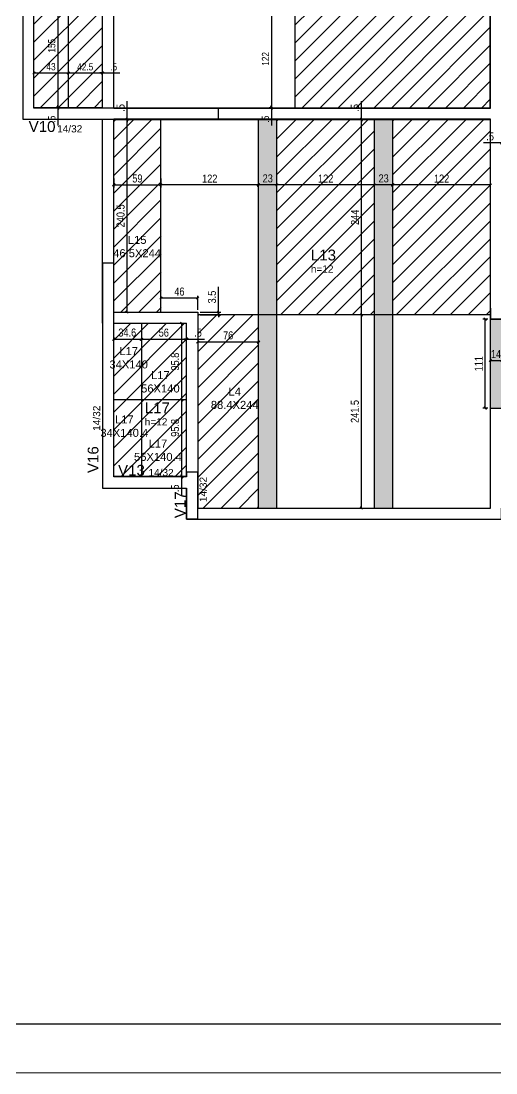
# Model space of a CAD drawing. Header units: millimetres. Extents: x 2431 to 6723, y 622 to 3369.
# Drawn here: x 3554 to 4148, y 622 to 1937 of the extents above; entities that cross this region are included whole.
import ezdxf

# ---------------------------------------------------------------- set-up
doc = ezdxf.new("R2010")
doc.units = ezdxf.units.MM
for name, color, linetype in [('9', 8, 'Continuous'), ('AUX00', 7, 'Continuous'), ('COTA', 241, 'Continuous'), ('ES-VIGA', 3, 'Continuous'), ('L-D', 2, 'Continuous'), ('L-N', 4, 'Continuous'), ('Painéis', 200, 'Continuous'), ('VIG-D', 2, 'Continuous'), ('VIG-N', 4, 'Continuous')]:
    doc.layers.add(name, color=color, linetype=linetype)
for name, color, linetype, lineweight in [('FOLHA', 255, 'Continuous', 5), ('Hachura', 251, 'Continuous', 9), ('REAPROVEITAMENTO', 251, 'Continuous', 9)]:
    doc.layers.add(name, color=color, linetype=linetype, lineweight=lineweight)
doc.styles.add('COTA TECNICA', font='techl___.ttf', dxfattribs={"height": 10})
doc.styles.add('COTA TECNICA-50', font='techl___.ttf', dxfattribs={"height": 9})
doc.styles.get("Standard").update_dxf_attribs({"font": 'arial.ttf'})
doc.styles.add('TQS_ARIAL', font='arial.ttf')
doc.dimstyles.new('COTA PAINEL-50', dxfattribs={"dimtxt": 9, "dimasz": 3, "dimexe": 3, "dimexo": 3, "dimgap": 3, "dimtad": 1, "dimdec": 1, "dimzin": 12, "dimdsep": 46, "dimtxsty": 'COTA TECNICA-50', "dimblk1": 'OBLIQUE', "dimblk2": 'OBLIQUE', "dimsah": 1, "dimcen": 0.9, "dimclrd": 4, "dimclre": 4, "dimclrt": 240, "dimadec": 1, "dimazin": 3, "dimtfac": 1, "dimtdec": 1, "dimtmove": 0, "dimatfit": 3, "dimfxl": 1, "dimtolj": 1, "dimtzin": 12, "dimarcsym": 0})
doc.dimstyles.new('PAINEL', dxfattribs={"dimtxt": 10, "dimasz": 3, "dimexe": 3, "dimexo": 3, "dimgap": 3, "dimtad": 1, "dimdec": 1, "dimzin": 12, "dimdsep": 46, "dimtxsty": 'COTA TECNICA', "dimblk1": 'OBLIQUE', "dimblk2": 'OBLIQUE', "dimsah": 1, "dimcen": 0.9, "dimclrd": 4, "dimclre": 4, "dimclrt": 240, "dimadec": 1, "dimazin": 3, "dimtfac": 1, "dimtdec": 1, "dimtmove": 0, "dimatfit": 3, "dimfxl": 1, "dimtolj": 1, "dimtzin": 12, "dimarcsym": 0})

# ---------------------------------------------------------------- blocks, each defined once
blk = doc.blocks.new('_Oblique')
at = {"color": 0, "linetype": 'ByBlock', "lineweight": -2}
blk.add_line((-0.5, -0.5), (0.5, 0.5), dxfattribs=at)
blk = doc.blocks.new('*D51')
at = {"layer": 'COTA', "color": 4, "lineweight": -2, "transparency": 16777216}
for p, q in [((3866.9, 1950.2), (3866.9, 1828.2)), ((3868, 1828.2), (3863.9, 1828.2))]:
    blk.add_line(p, q, dxfattribs=at)
at = {"layer": 'Defpoints', "color": 0, "transparency": 16777216}
for p in [(3866.9, 1950.2), (3866.9, 1828.2), (3871, 1828.2)]:
    blk.add_point(p, dxfattribs=at)
at = {"layer": 'COTA', "color": 4, "lineweight": -2, "transparency": 16777216, "xscale": 3, "yscale": 3, "zscale": 3}
for p, rotation in [((3866.9, 1950.2), 90), ((3866.9, 1828.2), 270)]:
    blk.add_blockref('_Oblique', p, dxfattribs=dict(at, rotation=rotation))
at = {"layer": 'COTA', "color": 240, "transparency": 16777216, "insert": (3859.4, 1889.2), "char_height": 9, "attachment_point": 5, "rotation": 90, "style": 'COTA TECNICA-50'}
blk.add_mtext('\\A1;122', dxfattribs=at)
blk = doc.blocks.new('*D53')
at = {"layer": 'COTA', "color": 4, "lineweight": -2, "transparency": 16777216}
for p, q in [((3866.9, 1828.2), (3866.9, 1831.2)), ((3866.9, 1828.2), (3866.9, 1827.7)), ((3866.9, 1827.7), (3866.9, 1806.1))]:
    blk.add_line(p, q, dxfattribs=at)
at = {"layer": 'Defpoints', "color": 0, "transparency": 16777216}
for p in [(3866.9, 1828.2), (3866.9, 1827.7), (3866.9, 1827.7)]:
    blk.add_point(p, dxfattribs=at)
at = {"layer": 'COTA', "color": 4, "lineweight": -2, "transparency": 16777216, "xscale": 3, "yscale": 3, "zscale": 3}
for p, rotation in [((3866.9, 1828.2), 270), ((3866.9, 1827.7), 90)]:
    blk.add_blockref('_Oblique', p, dxfattribs=dict(at, rotation=rotation))
at = {"layer": 'COTA', "color": 240, "transparency": 16777216, "insert": (3859.3, 1813.9), "char_height": 9, "attachment_point": 5, "rotation": 90, "style": 'COTA TECNICA-50'}
blk.add_mtext('\\A1;.5', dxfattribs=at)
blk = doc.blocks.new('*D66')
at = {"layer": 'COTA', "color": 4, "lineweight": -2, "transparency": 16777216}
for p, q in [((3609.7, 1983.2), (3596.7, 1983.2)), ((3599.7, 1983.2), (3599.7, 1828.2)), ((3609.7, 1828.2), (3596.7, 1828.2))]:
    blk.add_line(p, q, dxfattribs=at)
at = {"layer": 'Defpoints', "color": 0, "transparency": 16777216}
for p in [(3612.7, 1983.2), (3599.7, 1828.2), (3612.7, 1828.2)]:
    blk.add_point(p, dxfattribs=at)
at = {"layer": 'COTA', "color": 4, "lineweight": -2, "transparency": 16777216, "xscale": 3, "yscale": 3, "zscale": 3}
for p, rotation in [((3599.7, 1983.2), 90), ((3599.7, 1828.2), 270)]:
    blk.add_blockref('_Oblique', p, dxfattribs=dict(at, rotation=rotation))
at = {"layer": 'COTA', "color": 240, "transparency": 16777216, "insert": (3592.1, 1905.7), "char_height": 9, "attachment_point": 5, "rotation": 90, "style": 'COTA TECNICA-50'}
blk.add_mtext('\\A1;155', dxfattribs=at)
blk = doc.blocks.new('*D67')
at = {"layer": 'COTA', "color": 4, "lineweight": -2, "transparency": 16777216}
blk.add_line((3569.7, 1871.7), (3612.7, 1871.7), dxfattribs=at)
at = {"layer": 'Defpoints', "color": 0, "transparency": 16777216}
for p in [(3569.7, 1871.7), (3612.7, 1871.7), (3612.7, 1871.7)]:
    blk.add_point(p, dxfattribs=at)
at = {"layer": 'COTA', "color": 4, "lineweight": -2, "transparency": 16777216, "xscale": 3, "yscale": 3, "zscale": 3, "rotation": 180}
blk.add_blockref('_Oblique', (3569.7, 1871.7), dxfattribs=at)
at = {"layer": 'COTA', "color": 4, "lineweight": -2, "transparency": 16777216, "xscale": 3, "yscale": 3, "zscale": 3}
blk.add_blockref('_Oblique', (3612.7, 1871.7), dxfattribs=at)
at = {"layer": 'COTA', "color": 240, "transparency": 16777216, "insert": (3591.2, 1879.4), "char_height": 9, "attachment_point": 5, "style": 'COTA TECNICA-50'}
blk.add_mtext('\\A1;43', dxfattribs=at)
blk = doc.blocks.new('*D68')
at = {"layer": 'COTA', "color": 4, "lineweight": -2, "transparency": 16777216}
blk.add_line((3612.7, 1871.7), (3655.2, 1871.7), dxfattribs=at)
at = {"layer": 'Defpoints', "color": 0, "transparency": 16777216}
for p in [(3612.7, 1871.7), (3655.2, 1871.7), (3655.2, 1871.7)]:
    blk.add_point(p, dxfattribs=at)
at = {"layer": 'COTA', "color": 4, "lineweight": -2, "transparency": 16777216, "xscale": 3, "yscale": 3, "zscale": 3, "rotation": 180}
blk.add_blockref('_Oblique', (3612.7, 1871.7), dxfattribs=at)
at = {"layer": 'COTA', "color": 4, "lineweight": -2, "transparency": 16777216, "xscale": 3, "yscale": 3, "zscale": 3}
blk.add_blockref('_Oblique', (3655.2, 1871.7), dxfattribs=at)
at = {"layer": 'COTA', "color": 240, "transparency": 16777216, "insert": (3633.9, 1879.3), "char_height": 9, "attachment_point": 5, "style": 'COTA TECNICA-50'}
blk.add_mtext('\\A1;42.5', dxfattribs=at)
blk = doc.blocks.new('*D136')
at = {"layer": 'COTA', "color": 4, "lineweight": -2, "transparency": 16777216}
for p, q in [((3609.7, 1828.2), (3596.7, 1828.2)), ((3609.7, 1827.7), (3596.7, 1827.7)), ((3599.7, 1828.2), (3599.7, 1831.2)), ((3599.7, 1828.2), (3599.7, 1827.7)), ((3599.7, 1827.7), (3599.7, 1806.1))]:
    blk.add_line(p, q, dxfattribs=at)
at = {"layer": 'Defpoints', "color": 0, "transparency": 16777216}
for p in [(3599.7, 1827.7), (3612.7, 1828.2), (3612.7, 1827.7)]:
    blk.add_point(p, dxfattribs=at)
at = {"layer": 'COTA', "color": 4, "lineweight": -2, "transparency": 16777216, "xscale": 3, "yscale": 3, "zscale": 3}
for p, rotation in [((3599.7, 1828.2), 270), ((3599.7, 1827.7), 90)]:
    blk.add_blockref('_Oblique', p, dxfattribs=dict(at, rotation=rotation))
at = {"layer": 'COTA', "color": 240, "transparency": 16777216, "insert": (3592.1, 1813.9), "char_height": 9, "attachment_point": 5, "rotation": 90, "style": 'COTA TECNICA-50'}
blk.add_mtext('\\A1;.5', dxfattribs=at)
blk = doc.blocks.new('*D69')
at = {"layer": 'COTA', "color": 4, "lineweight": -2, "transparency": 16777216}
for p, q in [((3655.2, 1871.7), (3652.2, 1871.7)), ((3655.2, 1871.7), (3655.7, 1871.7)), ((3655.7, 1871.7), (3677.3, 1871.7))]:
    blk.add_line(p, q, dxfattribs=at)
at = {"layer": 'Defpoints', "color": 0, "transparency": 16777216}
for p in [(3655.2, 1871.7), (3655.7, 1871.7), (3655.7, 1871.7)]:
    blk.add_point(p, dxfattribs=at)
at = {"layer": 'COTA', "color": 4, "lineweight": -2, "transparency": 16777216, "xscale": 3, "yscale": 3, "zscale": 3}
blk.add_blockref('_Oblique', (3655.2, 1871.7), dxfattribs=at)
at = {"layer": 'COTA', "color": 4, "lineweight": -2, "transparency": 16777216, "xscale": 3, "yscale": 3, "zscale": 3, "rotation": 180}
blk.add_blockref('_Oblique', (3655.7, 1871.7), dxfattribs=at)
at = {"layer": 'COTA', "color": 240, "transparency": 16777216, "insert": (3669.5, 1879.3), "char_height": 9, "attachment_point": 5, "style": 'COTA TECNICA-50'}
blk.add_mtext('\\A1;.5', dxfattribs=at)
blk = doc.blocks.new('*D70')
at = {"layer": 'COTA', "color": 4, "lineweight": -2, "transparency": 16777216}
for p, q in [((3669.7, 1739.7), (3669.7, 1728.6)), ((3728.7, 1739.7), (3728.7, 1728.6)), ((3669.7, 1731.6), (3728.7, 1731.6))]:
    blk.add_line(p, q, dxfattribs=at)
at = {"layer": 'Defpoints', "color": 0, "transparency": 16777216}
for p in [(3669.7, 1742.7), (3728.7, 1742.7), (3728.7, 1731.6)]:
    blk.add_point(p, dxfattribs=at)
at = {"layer": 'COTA', "color": 4, "lineweight": -2, "transparency": 16777216, "xscale": 3, "yscale": 3, "zscale": 3, "rotation": 180}
blk.add_blockref('_Oblique', (3669.7, 1731.6), dxfattribs=at)
at = {"layer": 'COTA', "color": 4, "lineweight": -2, "transparency": 16777216, "xscale": 3, "yscale": 3, "zscale": 3}
blk.add_blockref('_Oblique', (3728.7, 1731.6), dxfattribs=at)
at = {"layer": 'COTA', "color": 240, "transparency": 16777216, "insert": (3699.2, 1739.7), "char_height": 10, "attachment_point": 5, "style": 'COTA TECNICA'}
blk.add_mtext('\\A1;59', dxfattribs=at)
blk = doc.blocks.new('*D71')
at = {"layer": 'COTA', "color": 4, "lineweight": -2, "transparency": 16777216}
blk.add_line((4140.7, 1731.6), (4018.7, 1731.6), dxfattribs=at)
at = {"layer": 'Defpoints', "color": 0, "transparency": 16777216}
for p in [(4018.7, 1731.6), (4018.7, 1731.6), (4140.7, 1731.6)]:
    blk.add_point(p, dxfattribs=at)
at = {"layer": 'COTA', "color": 4, "lineweight": -2, "transparency": 16777216, "xscale": 3, "yscale": 3, "zscale": 3, "rotation": 180}
blk.add_blockref('_Oblique', (4018.7, 1731.6), dxfattribs=at)
at = {"layer": 'COTA', "color": 4, "lineweight": -2, "transparency": 16777216, "xscale": 3, "yscale": 3, "zscale": 3}
blk.add_blockref('_Oblique', (4140.7, 1731.6), dxfattribs=at)
at = {"layer": 'COTA', "color": 240, "transparency": 16777216, "insert": (4079.7, 1739.6), "char_height": 10, "attachment_point": 5, "style": 'COTA TECNICA'}
blk.add_mtext('\\A1;122', dxfattribs=at)
blk = doc.blocks.new('*D72')
at = {"layer": 'COTA', "color": 4, "lineweight": -2, "transparency": 16777216}
blk.add_line((4018.7, 1731.6), (3995.7, 1731.6), dxfattribs=at)
at = {"layer": 'Defpoints', "color": 0, "transparency": 16777216}
for p in [(3995.7, 1731.6), (3995.7, 1731.6), (4018.7, 1731.6)]:
    blk.add_point(p, dxfattribs=at)
at = {"layer": 'COTA', "color": 4, "lineweight": -2, "transparency": 16777216, "xscale": 3, "yscale": 3, "zscale": 3, "rotation": 180}
blk.add_blockref('_Oblique', (3995.7, 1731.6), dxfattribs=at)
at = {"layer": 'COTA', "color": 4, "lineweight": -2, "transparency": 16777216, "xscale": 3, "yscale": 3, "zscale": 3}
blk.add_blockref('_Oblique', (4018.7, 1731.6), dxfattribs=at)
at = {"layer": 'COTA', "color": 240, "transparency": 16777216, "insert": (4007.2, 1739.8), "char_height": 10, "attachment_point": 5, "style": 'COTA TECNICA'}
blk.add_mtext('\\A1;23', dxfattribs=at)
blk = doc.blocks.new('*D73')
at = {"layer": 'COTA', "color": 4, "lineweight": -2, "transparency": 16777216}
blk.add_line((3995.7, 1731.6), (3873.7, 1731.6), dxfattribs=at)
at = {"layer": 'Defpoints', "color": 0, "transparency": 16777216}
for p in [(3873.7, 1731.6), (3873.7, 1731.6), (3995.7, 1731.6)]:
    blk.add_point(p, dxfattribs=at)
at = {"layer": 'COTA', "color": 4, "lineweight": -2, "transparency": 16777216, "xscale": 3, "yscale": 3, "zscale": 3, "rotation": 180}
blk.add_blockref('_Oblique', (3873.7, 1731.6), dxfattribs=at)
at = {"layer": 'COTA', "color": 4, "lineweight": -2, "transparency": 16777216, "xscale": 3, "yscale": 3, "zscale": 3}
blk.add_blockref('_Oblique', (3995.7, 1731.6), dxfattribs=at)
at = {"layer": 'COTA', "color": 240, "transparency": 16777216, "insert": (3934.7, 1739.6), "char_height": 10, "attachment_point": 5, "style": 'COTA TECNICA'}
blk.add_mtext('\\A1;122', dxfattribs=at)
blk = doc.blocks.new('*D74')
at = {"layer": 'COTA', "color": 4, "lineweight": -2, "transparency": 16777216}
blk.add_line((3873.7, 1731.6), (3850.7, 1731.6), dxfattribs=at)
at = {"layer": 'Defpoints', "color": 0, "transparency": 16777216}
for p in [(3850.7, 1731.6), (3850.7, 1731.6), (3873.7, 1731.6)]:
    blk.add_point(p, dxfattribs=at)
at = {"layer": 'COTA', "color": 4, "lineweight": -2, "transparency": 16777216, "xscale": 3, "yscale": 3, "zscale": 3, "rotation": 180}
blk.add_blockref('_Oblique', (3850.7, 1731.6), dxfattribs=at)
at = {"layer": 'COTA', "color": 4, "lineweight": -2, "transparency": 16777216, "xscale": 3, "yscale": 3, "zscale": 3}
blk.add_blockref('_Oblique', (3873.7, 1731.6), dxfattribs=at)
at = {"layer": 'COTA', "color": 240, "transparency": 16777216, "insert": (3862.2, 1739.8), "char_height": 10, "attachment_point": 5, "style": 'COTA TECNICA'}
blk.add_mtext('\\A1;23', dxfattribs=at)
blk = doc.blocks.new('*D75')
at = {"layer": 'COTA', "color": 4, "lineweight": -2, "transparency": 16777216}
for p, q in [((3850.7, 1731.6), (3728.7, 1731.6)), ((3728.7, 1731), (3728.7, 1728.6))]:
    blk.add_line(p, q, dxfattribs=at)
at = {"layer": 'Defpoints', "color": 0, "transparency": 16777216}
for p in [(3728.7, 1734), (3728.7, 1731.6), (3850.7, 1731.6)]:
    blk.add_point(p, dxfattribs=at)
at = {"layer": 'COTA', "color": 4, "lineweight": -2, "transparency": 16777216, "xscale": 3, "yscale": 3, "zscale": 3, "rotation": 180}
blk.add_blockref('_Oblique', (3728.7, 1731.6), dxfattribs=at)
at = {"layer": 'COTA', "color": 4, "lineweight": -2, "transparency": 16777216, "xscale": 3, "yscale": 3, "zscale": 3}
blk.add_blockref('_Oblique', (3850.7, 1731.6), dxfattribs=at)
at = {"layer": 'COTA', "color": 240, "transparency": 16777216, "insert": (3789.7, 1739.6), "char_height": 10, "attachment_point": 5, "style": 'COTA TECNICA'}
blk.add_mtext('\\A1;122', dxfattribs=at)
blk = doc.blocks.new('*D137')
at = {"layer": 'COTA', "color": 4, "lineweight": -2, "transparency": 16777216}
for p, q in [((3800.7, 1572.7), (3800.7, 1604.3)), ((3777.7, 1572.7), (3803.7, 1572.7)), ((3777.7, 1569.2), (3803.7, 1569.2)), ((3800.7, 1569.2), (3800.7, 1572.7)), ((3800.7, 1569.2), (3800.7, 1566.2))]:
    blk.add_line(p, q, dxfattribs=at)
at = {"layer": 'Defpoints', "color": 0, "transparency": 16777216}
for p in [(3774.7, 1572.7), (3774.7, 1569.2), (3800.7, 1572.7)]:
    blk.add_point(p, dxfattribs=at)
at = {"layer": 'COTA', "color": 4, "lineweight": -2, "transparency": 16777216, "xscale": 3, "yscale": 3, "zscale": 3}
for p, rotation in [((3800.7, 1572.7), 270), ((3800.7, 1569.2), 90)]:
    blk.add_blockref('_Oblique', p, dxfattribs=dict(at, rotation=rotation))
at = {"layer": 'COTA', "color": 240, "transparency": 16777216, "insert": (3792.5, 1591.5), "char_height": 10, "attachment_point": 5, "rotation": 90, "style": 'COTA TECNICA'}
blk.add_mtext('\\A1;3.5', dxfattribs=at)
blk = doc.blocks.new('*D138')
at = {"layer": 'COTA', "color": 4, "lineweight": -2, "transparency": 16777216}
for p, q in [((3728.7, 1575.7), (3728.7, 1593.2)), ((3774.7, 1575.7), (3774.7, 1593.2)), ((3774.7, 1590.2), (3728.7, 1590.2))]:
    blk.add_line(p, q, dxfattribs=at)
at = {"layer": 'Defpoints', "color": 0, "transparency": 16777216}
for p in [(3728.7, 1590.2), (3728.7, 1572.7), (3774.7, 1572.7)]:
    blk.add_point(p, dxfattribs=at)
at = {"layer": 'COTA', "color": 4, "lineweight": -2, "transparency": 16777216, "xscale": 3, "yscale": 3, "zscale": 3, "rotation": 180}
blk.add_blockref('_Oblique', (3728.7, 1590.2), dxfattribs=at)
at = {"layer": 'COTA', "color": 4, "lineweight": -2, "transparency": 16777216, "xscale": 3, "yscale": 3, "zscale": 3}
blk.add_blockref('_Oblique', (3774.7, 1590.2), dxfattribs=at)
at = {"layer": 'COTA', "color": 240, "transparency": 16777216, "insert": (3751.7, 1598.3), "char_height": 10, "attachment_point": 5, "style": 'COTA TECNICA'}
blk.add_mtext('\\A1;46', dxfattribs=at)
blk = doc.blocks.new('*D139')
at = {"layer": 'COTA', "color": 4, "lineweight": -2, "transparency": 16777216}
blk.add_line((3979.4, 1327.7), (3979.4, 1569.2), dxfattribs=at)
at = {"layer": 'Defpoints', "color": 0, "transparency": 16777216}
for p in [(3979.4, 1569.2), (3979.4, 1569.2), (3979.4, 1327.7)]:
    blk.add_point(p, dxfattribs=at)
at = {"layer": 'COTA', "color": 4, "lineweight": -2, "transparency": 16777216, "xscale": 3, "yscale": 3, "zscale": 3}
for p, rotation in [((3979.4, 1569.2), 90), ((3979.4, 1327.7), 270)]:
    blk.add_blockref('_Oblique', p, dxfattribs=dict(at, rotation=rotation))
at = {"layer": 'COTA', "color": 240, "transparency": 16777216, "insert": (3971.2, 1448.5), "char_height": 10, "attachment_point": 5, "rotation": 90, "style": 'COTA TECNICA'}
blk.add_mtext('\\A1;241.5', dxfattribs=at)
blk = doc.blocks.new('*D140')
at = {"layer": 'COTA', "color": 4, "lineweight": -2, "transparency": 16777216}
blk.add_line((3979.4, 1569.2), (3979.4, 1813.2), dxfattribs=at)
at = {"layer": 'Defpoints', "color": 0, "transparency": 16777216}
for p in [(3979.4, 1813.2), (3979.4, 1813.2), (3979.4, 1569.2)]:
    blk.add_point(p, dxfattribs=at)
at = {"layer": 'COTA', "color": 4, "lineweight": -2, "transparency": 16777216, "xscale": 3, "yscale": 3, "zscale": 3}
for p, rotation in [((3979.4, 1813.2), 90), ((3979.4, 1569.2), 270)]:
    blk.add_blockref('_Oblique', p, dxfattribs=dict(at, rotation=rotation))
at = {"layer": 'COTA', "color": 240, "transparency": 16777216, "insert": (3971.3, 1691.2), "char_height": 10, "attachment_point": 5, "rotation": 90, "style": 'COTA TECNICA'}
blk.add_mtext('\\A1;244', dxfattribs=at)
blk = doc.blocks.new('*D141')
at = {"layer": 'COTA', "color": 4, "lineweight": -2, "transparency": 16777216}
for p, q in [((3685.5, 1813.2), (3683.3, 1813.2)), ((3686.3, 1572.7), (3686.3, 1813.2)), ((3685.5, 1572.7), (3683.3, 1572.7))]:
    blk.add_line(p, q, dxfattribs=at)
at = {"layer": 'Defpoints', "color": 0, "transparency": 16777216}
for p in [(3686.3, 1813.2), (3688.5, 1813.2), (3688.5, 1572.7)]:
    blk.add_point(p, dxfattribs=at)
at = {"layer": 'COTA', "color": 4, "lineweight": -2, "transparency": 16777216, "xscale": 3, "yscale": 3, "zscale": 3}
for p, rotation in [((3686.3, 1813.2), 90), ((3686.3, 1572.7), 270)]:
    blk.add_blockref('_Oblique', p, dxfattribs=dict(at, rotation=rotation))
at = {"layer": 'COTA', "color": 240, "transparency": 16777216, "insert": (3678.2, 1693), "char_height": 10, "attachment_point": 5, "rotation": 90, "style": 'COTA TECNICA'}
blk.add_mtext('\\A1;240.5', dxfattribs=at)
blk = doc.blocks.new('*D142')
at = {"layer": 'COTA', "color": 4, "lineweight": -2, "transparency": 16777216}
for p, q in [((3686.3, 1813.7), (3686.3, 1836.4)), ((3686.3, 1813.2), (3686.3, 1813.7)), ((3686.3, 1813.2), (3686.3, 1810.2))]:
    blk.add_line(p, q, dxfattribs=at)
at = {"layer": 'Defpoints', "color": 0, "transparency": 16777216}
for p in [(3686.3, 1813.7), (3686.3, 1813.7), (3686.3, 1813.2)]:
    blk.add_point(p, dxfattribs=at)
at = {"layer": 'COTA', "color": 4, "lineweight": -2, "transparency": 16777216, "xscale": 3, "yscale": 3, "zscale": 3}
for p, rotation in [((3686.3, 1813.7), 270), ((3686.3, 1813.2), 90)]:
    blk.add_blockref('_Oblique', p, dxfattribs=dict(at, rotation=rotation))
at = {"layer": 'COTA', "color": 240, "transparency": 16777216, "insert": (3678.2, 1828), "char_height": 10, "attachment_point": 5, "rotation": 90, "style": 'COTA TECNICA'}
blk.add_mtext('\\A1;.5', dxfattribs=at)
blk = doc.blocks.new('*D76')
at = {"layer": 'COTA', "color": 4, "lineweight": -2, "transparency": 16777216}
for p, q in [((3979.4, 1813.7), (3979.4, 1836.4)), ((3979.4, 1813.2), (3979.4, 1813.7)), ((3979.4, 1813.2), (3979.4, 1810.2))]:
    blk.add_line(p, q, dxfattribs=at)
at = {"layer": 'Defpoints', "color": 0, "transparency": 16777216}
for p in [(3979.4, 1813.7), (3979.4, 1813.7), (3979.4, 1813.2)]:
    blk.add_point(p, dxfattribs=at)
at = {"layer": 'COTA', "color": 4, "lineweight": -2, "transparency": 16777216, "xscale": 3, "yscale": 3, "zscale": 3}
for p, rotation in [((3979.4, 1813.7), 270), ((3979.4, 1813.2), 90)]:
    blk.add_blockref('_Oblique', p, dxfattribs=dict(at, rotation=rotation))
at = {"layer": 'COTA', "color": 240, "transparency": 16777216, "insert": (3971.2, 1828), "char_height": 10, "attachment_point": 5, "rotation": 90, "style": 'COTA TECNICA'}
blk.add_mtext('\\A1;.5', dxfattribs=at)
blk = doc.blocks.new('*D77')
at = {"layer": 'COTA', "color": 4, "lineweight": -2, "transparency": 16777216}
blk.add_line((4140.7, 1512.3), (4154.7, 1512.3), dxfattribs=at)
at = {"layer": 'Defpoints', "color": 0, "transparency": 16777216}
for p in [(4140.7, 1512.3), (4154.7, 1512.3), (4154.7, 1512.3)]:
    blk.add_point(p, dxfattribs=at)
at = {"layer": 'COTA', "color": 4, "lineweight": -2, "transparency": 16777216, "xscale": 3, "yscale": 3, "zscale": 3, "rotation": 180}
blk.add_blockref('_Oblique', (4140.7, 1512.3), dxfattribs=at)
at = {"layer": 'COTA', "color": 4, "lineweight": -2, "transparency": 16777216, "xscale": 3, "yscale": 3, "zscale": 3}
blk.add_blockref('_Oblique', (4154.7, 1512.3), dxfattribs=at)
at = {"layer": 'COTA', "color": 240, "transparency": 16777216, "insert": (4147.7, 1520.3), "char_height": 10, "attachment_point": 5, "style": 'COTA TECNICA'}
blk.add_mtext('\\A1;14', dxfattribs=at)
blk = doc.blocks.new('*D143')
at = {"layer": 'COTA', "color": 4, "lineweight": -2, "transparency": 16777216}
blk.add_line((3774.7, 1535.5), (3850.7, 1535.5), dxfattribs=at)
at = {"layer": 'Defpoints', "color": 0, "transparency": 16777216}
for p in [(3774.7, 1535.5), (3850.7, 1535.5), (3850.7, 1535.5)]:
    blk.add_point(p, dxfattribs=at)
at = {"layer": 'COTA', "color": 4, "lineweight": -2, "transparency": 16777216, "xscale": 3, "yscale": 3, "zscale": 3, "rotation": 180}
blk.add_blockref('_Oblique', (3774.7, 1535.5), dxfattribs=at)
at = {"layer": 'COTA', "color": 4, "lineweight": -2, "transparency": 16777216, "xscale": 3, "yscale": 3, "zscale": 3}
blk.add_blockref('_Oblique', (3850.7, 1535.5), dxfattribs=at)
at = {"layer": 'COTA', "color": 240, "transparency": 16777216, "insert": (3812.7, 1543.6), "char_height": 10, "attachment_point": 5, "style": 'COTA TECNICA'}
blk.add_mtext('\\A1;76', dxfattribs=at)
blk = doc.blocks.new('*D84')
at = {"layer": 'COTA', "color": 4, "lineweight": -2, "transparency": 16777216}
blk.add_line((3669.7, 1538.9), (3704.2, 1538.9), dxfattribs=at)
at = {"layer": 'Defpoints', "color": 0, "transparency": 16777216}
for p in [(3669.7, 1538.9), (3704.2, 1538.9), (3704.2, 1538.9)]:
    blk.add_point(p, dxfattribs=at)
at = {"layer": 'COTA', "color": 4, "lineweight": -2, "transparency": 16777216, "xscale": 3, "yscale": 3, "zscale": 3, "rotation": 180}
blk.add_blockref('_Oblique', (3669.7, 1538.9), dxfattribs=at)
at = {"layer": 'COTA', "color": 4, "lineweight": -2, "transparency": 16777216, "xscale": 3, "yscale": 3, "zscale": 3}
blk.add_blockref('_Oblique', (3704.2, 1538.9), dxfattribs=at)
at = {"layer": 'COTA', "color": 240, "transparency": 16777216, "insert": (3686.5, 1547.1), "char_height": 10, "attachment_point": 5, "style": 'COTA TECNICA'}
blk.add_mtext('\\A1;34.6', dxfattribs=at)
blk = doc.blocks.new('*D85')
at = {"layer": 'COTA', "color": 4, "lineweight": -2, "transparency": 16777216}
blk.add_line((3704.2, 1538.9), (3760.2, 1538.9), dxfattribs=at)
at = {"layer": 'Defpoints', "color": 0, "transparency": 16777216}
for p in [(3704.2, 1538.9), (3760.2, 1538.9), (3760.2, 1538.9)]:
    blk.add_point(p, dxfattribs=at)
at = {"layer": 'COTA', "color": 4, "lineweight": -2, "transparency": 16777216, "xscale": 3, "yscale": 3, "zscale": 3, "rotation": 180}
blk.add_blockref('_Oblique', (3704.2, 1538.9), dxfattribs=at)
at = {"layer": 'COTA', "color": 4, "lineweight": -2, "transparency": 16777216, "xscale": 3, "yscale": 3, "zscale": 3}
blk.add_blockref('_Oblique', (3760.2, 1538.9), dxfattribs=at)
at = {"layer": 'COTA', "color": 240, "transparency": 16777216, "insert": (3732.2, 1547), "char_height": 10, "attachment_point": 5, "style": 'COTA TECNICA'}
blk.add_mtext('\\A1;56', dxfattribs=at)
blk = doc.blocks.new('*D86')
at = {"layer": 'COTA', "color": 4, "lineweight": -2, "transparency": 16777216}
for p, q in [((3760.2, 1538.9), (3757.2, 1538.9)), ((3760.2, 1538.9), (3760.7, 1538.9)), ((3760.7, 1538.9), (3783.3, 1538.9))]:
    blk.add_line(p, q, dxfattribs=at)
at = {"layer": 'Defpoints', "color": 0, "transparency": 16777216}
for p in [(3760.2, 1538.9), (3760.7, 1538.9), (3760.7, 1538.9)]:
    blk.add_point(p, dxfattribs=at)
at = {"layer": 'COTA', "color": 4, "lineweight": -2, "transparency": 16777216, "xscale": 3, "yscale": 3, "zscale": 3}
blk.add_blockref('_Oblique', (3760.2, 1538.9), dxfattribs=at)
at = {"layer": 'COTA', "color": 4, "lineweight": -2, "transparency": 16777216, "xscale": 3, "yscale": 3, "zscale": 3, "rotation": 180}
blk.add_blockref('_Oblique', (3760.7, 1538.9), dxfattribs=at)
at = {"layer": 'COTA', "color": 240, "transparency": 16777216, "insert": (3775, 1547), "char_height": 10, "attachment_point": 5, "style": 'COTA TECNICA'}
blk.add_mtext('\\A1;.5', dxfattribs=at)
blk = doc.blocks.new('*D144')
at = {"layer": 'COTA', "color": 4, "lineweight": -2, "transparency": 16777216}
for p, q in [((3754.4, 1558.7), (3754.4, 1463)), ((3756.8, 1558.7), (3757.4, 1558.7)), ((3756.8, 1463), (3757.4, 1463))]:
    blk.add_line(p, q, dxfattribs=at)
at = {"layer": 'Defpoints', "color": 0, "transparency": 16777216}
for p in [(3753.8, 1558.7), (3753.8, 1463), (3754.4, 1463)]:
    blk.add_point(p, dxfattribs=at)
at = {"layer": 'COTA', "color": 4, "lineweight": -2, "transparency": 16777216, "xscale": 3, "yscale": 3, "zscale": 3}
for p, rotation in [((3754.4, 1558.7), 90), ((3754.4, 1463), 270)]:
    blk.add_blockref('_Oblique', p, dxfattribs=dict(at, rotation=rotation))
at = {"layer": 'COTA', "color": 240, "transparency": 16777216, "insert": (3746.3, 1510.8), "char_height": 10, "attachment_point": 5, "rotation": 90, "style": 'COTA TECNICA'}
blk.add_mtext('\\A1;95.8', dxfattribs=at)
blk = doc.blocks.new('*D145')
at = {"layer": 'COTA', "color": 4, "lineweight": -2, "transparency": 16777216}
blk.add_line((3754.4, 1463), (3754.4, 1367.2), dxfattribs=at)
at = {"layer": 'Defpoints', "color": 0, "transparency": 16777216}
for p in [(3754.4, 1463), (3754.4, 1367.2), (3754.4, 1367.2)]:
    blk.add_point(p, dxfattribs=at)
at = {"layer": 'COTA', "color": 4, "lineweight": -2, "transparency": 16777216, "xscale": 3, "yscale": 3, "zscale": 3}
for p, rotation in [((3754.4, 1463), 90), ((3754.4, 1367.2), 270)]:
    blk.add_blockref('_Oblique', p, dxfattribs=dict(at, rotation=rotation))
at = {"layer": 'COTA', "color": 240, "transparency": 16777216, "insert": (3746.3, 1428), "char_height": 10, "attachment_point": 5, "rotation": 90, "style": 'COTA TECNICA'}
blk.add_mtext('\\A1;95.8', dxfattribs=at)
blk = doc.blocks.new('*D87')
at = {"layer": 'COTA', "color": 4, "lineweight": -2, "transparency": 16777216}
for p, q in [((3754.4, 1367.2), (3754.4, 1370.2)), ((3754.4, 1367.2), (3754.4, 1366.7)), ((3754.4, 1366.7), (3754.4, 1344.1))]:
    blk.add_line(p, q, dxfattribs=at)
at = {"layer": 'Defpoints', "color": 0, "transparency": 16777216}
for p in [(3754.4, 1367.2), (3754.4, 1366.7), (3754.4, 1366.7)]:
    blk.add_point(p, dxfattribs=at)
at = {"layer": 'COTA', "color": 4, "lineweight": -2, "transparency": 16777216, "xscale": 3, "yscale": 3, "zscale": 3}
for p, rotation in [((3754.4, 1367.2), 270), ((3754.4, 1366.7), 90)]:
    blk.add_blockref('_Oblique', p, dxfattribs=dict(at, rotation=rotation))
at = {"layer": 'COTA', "color": 240, "transparency": 16777216, "insert": (3746.3, 1352.4), "char_height": 10, "attachment_point": 5, "rotation": 90, "style": 'COTA TECNICA'}
blk.add_mtext('\\A1;.5', dxfattribs=at)
blk = doc.blocks.new('*D146')
at = {"layer": 'COTA', "color": 4, "lineweight": -2, "transparency": 16777216}
for p, q in [((4137.7, 1563.7), (4131.2, 1563.7)), ((4134.2, 1452.7), (4134.2, 1563.7)), ((4137.7, 1452.7), (4131.2, 1452.7))]:
    blk.add_line(p, q, dxfattribs=at)
at = {"layer": 'Defpoints', "color": 0, "transparency": 16777216}
for p in [(4134.2, 1563.7), (4140.7, 1563.7), (4140.7, 1452.7)]:
    blk.add_point(p, dxfattribs=at)
at = {"layer": 'COTA', "color": 4, "lineweight": -2, "transparency": 16777216, "xscale": 3, "yscale": 3, "zscale": 3}
for p, rotation in [((4134.2, 1563.7), 90), ((4134.2, 1452.7), 270)]:
    blk.add_blockref('_Oblique', p, dxfattribs=dict(at, rotation=rotation))
at = {"layer": 'COTA', "color": 240, "transparency": 16777216, "insert": (4126.1, 1508.2), "char_height": 10, "attachment_point": 5, "rotation": 90, "style": 'COTA TECNICA'}
blk.add_mtext('\\A1;111', dxfattribs=at)
blk = doc.blocks.new('*D107')
at = {"layer": 'COTA', "color": 4, "lineweight": -2, "transparency": 16777216}
for p, q in [((4154.7, 1784.2), (4132, 1784.2)), ((4155.2, 1784.2), (4154.7, 1784.2)), ((4155.2, 1784.2), (4158.2, 1784.2))]:
    blk.add_line(p, q, dxfattribs=at)
at = {"layer": 'Defpoints', "color": 0, "transparency": 16777216}
for p in [(4154.7, 1784.2), (4154.7, 1784.2), (4155.2, 1784.2)]:
    blk.add_point(p, dxfattribs=at)
at = {"layer": 'COTA', "color": 4, "lineweight": -2, "transparency": 16777216, "xscale": 3, "yscale": 3, "zscale": 3}
blk.add_blockref('_Oblique', (4154.7, 1784.2), dxfattribs=at)
at = {"layer": 'COTA', "color": 4, "lineweight": -2, "transparency": 16777216, "xscale": 3, "yscale": 3, "zscale": 3, "rotation": 180}
blk.add_blockref('_Oblique', (4155.2, 1784.2), dxfattribs=at)
at = {"layer": 'COTA', "color": 240, "transparency": 16777216, "insert": (4140.4, 1792.3), "char_height": 10, "attachment_point": 5, "style": 'COTA TECNICA'}
blk.add_mtext('\\A1;.5', dxfattribs=at)

msp = doc.modelspace()

# ---------------------------------------------------------------- hatches: boundary and pattern name
at = {"layer": 'Hachura', "linetype": 'ByBlock'}
h = msp.add_hatch(color=256, dxfattribs=at)
h.dxf.hatch_style = 1
h.paths.add_polyline_path([(3850.69, 1327.72), (3873.69, 1327.72), (3873.69, 1813.22), (3850.69, 1813.22)])
h = msp.add_hatch(color=256, dxfattribs=at)
h.dxf.hatch_style = 1
h.paths.add_polyline_path([(3995.69, 1327.72), (4018.69, 1327.72), (4018.69, 1813.22), (3995.69, 1813.22)])
h = msp.add_hatch(color=256, dxfattribs=at)
h.dxf.hatch_style = 1
h.paths.add_polyline_path([(4140.69, 1452.72), (4154.69, 1452.72), (4154.69, 1563.72), (4140.69, 1563.72)])
at = {"layer": 'REAPROVEITAMENTO', "linetype": 'ByBlock'}
h = msp.add_hatch(dxfattribs=at)
h.set_pattern_fill('ANSI31', color=256, scale=5, style=2)
h.set_pattern_definition([(45, (-2054.23, -952.504), (-11.22532, 11.22532), [])])
h.paths.add_polyline_path([(3655.19, 2143.72), (3569.69, 2143.72), (3569.69, 1828.22), (3655.19, 1828.22)])
h = msp.add_hatch(dxfattribs=at)
h.set_pattern_fill('ANSI31', color=256, scale=5, style=2)
h.set_pattern_definition([(45, (-1903.23, -949.504), (-11.22532, 11.22532), [])])
h.paths.add_polyline_path([(3896.19, 2143.72), (3896.19, 2037.72), (3669.69, 2037.72), (3669.69, 1977.22), (4140.19, 1977.22), (4140.19, 1950.22), (3896.19, 1950.22), (3896.19, 1828.22), (4140.44, 1828.22), (4140.69, 2143.72)])
h = msp.add_hatch(dxfattribs=at)
h.set_pattern_fill('ANSI31', color=256, scale=5, style=2)
h.set_pattern_definition([(45, (-2038.23, -1135.454), (-11.22532, 11.22532), [])])
h.paths.add_polyline_path([(3669.56, 1813.22), (3669.81, 1572.72), (3728.81, 1572.72), (3728.56, 1813.22)])
h = msp.add_hatch(dxfattribs=at)
h.set_pattern_fill('ANSI31', color=256, scale=5, style=2)
h.set_pattern_definition([(45, (-1771.23, -1138.954), (-11.22532, 11.22532), [])])
h.paths.add_polyline_path([(3873.69, 1813.22), (3873.69, 1569.22), (3995.69, 1569.22), (3995.69, 1813.22)])
h = msp.add_hatch(dxfattribs=at)
h.set_pattern_fill('ANSI31', color=256, scale=5, style=2)
h.set_pattern_definition([(45, (-1626.23, -1138.954), (-11.22532, 11.22532), [])])
h.paths.add_polyline_path([(4018.69, 1813.22), (4018.69, 1569.22), (4140.69, 1569.22), (4140.69, 1813.22)])
h = msp.add_hatch(dxfattribs=at)
h.set_pattern_fill('ANSI31', color=256, scale=5, style=2)
h.set_pattern_definition([(45, (-1870.23, -1382.954), (-11.22532, 11.22532), [])])
h.paths.add_polyline_path([(3774.69, 1569.22), (3774.69, 1327.72), (3850.69, 1327.72), (3850.69, 1569.22)])
h = msp.add_hatch(dxfattribs=at)
h.set_pattern_fill('ANSI31', color=256, scale=5, style=2)
h.set_pattern_definition([(45, (-1903.23, -1453.467), (-11.22532, 11.22532), [])])
h.paths.add_polyline_path([(3669.69, 1367.22), (3760.19, 1367.22), (3760.19, 1558.72), (3669.69, 1558.72)])

# ---------------------------------------------------------------- linework, layer by layer
at = {"color": 30}
msp.add_line((6661.56, 682.63), (2583.08, 682.63), dxfattribs=at)
at = {"layer": '9', "color": 8, "linetype": 'Continuous'}
for p, q in [((3655.69, 1827.72), (3655.69, 2143.72)), ((3669.69, 1827.72), (3669.69, 2143.72)), ((4140.69, 1827.72), (4140.69, 2143.72)), ((3669.69, 1827.72), (4140.69, 1827.72)), ((3669.69, 1572.72), (3669.69, 1813.72)), ((4140.69, 1577.72), (4140.69, 1563.72)), ((3760.69, 1366.72), (3760.69, 1558.72)), ((4140.69, 1563.72), (4154.69, 1563.72)), ((4140.69, 1327.72), (4140.69, 1452.72)), ((4140.69, 1452.72), (4154.69, 1452.72)), ((3774.69, 1327.72), (4140.69, 1327.72))]:
    msp.add_line(p, q, dxfattribs=at)
for points in [[(3655.69, 1558.72), (3655.69, 1813.72)], [(4154.69, 1563.72), (4140.69, 1563.72), (4140.69, 1813.72), (3669.69, 1813.72)], [(3669.69, 1572.72), (3774.69, 1572.72), (3774.69, 1558.72)], [(3760.69, 1572.72), (3774.69, 1572.72), (3774.69, 1327.72)], [(3669.69, 1558.72), (3669.69, 1558.72), (3760.69, 1558.72)], [(3774.69, 1313.72), (3760.69, 1313.72), (3760.69, 1352.72)], [(3760.69, 1327.72), (3760.69, 1313.72), (4154.69, 1313.72), (4154.69, 1327.72)]]:
    msp.add_lwpolyline(points, dxfattribs=at)
at = {"layer": 'ES-VIGA', "linetype": 'Continuous'}
for points in [[(3805.69, 2817.72), (3555.69, 2817.72), (3555.69, 1813.72), (3800.69, 1813.72), (3800.69, 1827.72), (3569.69, 1827.72), (3569.69, 2143.72), (3800.69, 2143.72), (3800.69, 2157.72), (3569.69, 2157.72), (3569.69, 2473.72), (3800.69, 2473.72), (3800.69, 2487.72), (3569.69, 2487.72), (3569.69, 2803.72), (3805.69, 2803.72), (3805.69, 2817.72)], [(3656.19, 2817.72), (3555.69, 2817.72), (3555.69, 1813.72), (3655.69, 1813.72)], [(3655.69, 1633.72), (3655.69, 1352.72), (3760.69, 1352.72), (3760.69, 1313.72), (3774.69, 1313.72), (3774.69, 1372.72), (3760.69, 1372.72), (3760.69, 1366.72), (3669.69, 1366.72), (3669.69, 1633.72), (3655.69, 1633.72)], [(3655.69, 1558.72), (3655.69, 1352.72), (3760.69, 1352.72)]]:
    msp.add_lwpolyline(points, dxfattribs=at)
at = {"layer": 'FOLHA'}
msp.add_line((6722.53, 621.67), (2430.67, 621.67), dxfattribs=at)
at = {"layer": 'Painéis'}
for p, q in [((3612.69, 2143.72), (3612.69, 1828.22)), ((3655.19, 2143.72), (3655.19, 1828.22)), ((3896.19, 2143.72), (3896.19, 1828.22)), ((4140.19, 2143.72), (4140.19, 1828.22)), ((3655.19, 1828.22), (3569.69, 1828.22)), ((3669.69, 1828.22), (4140.19, 1828.22)), ((4140.69, 1813.22), (3669.69, 1813.22)), ((3728.69, 1572.72), (3728.69, 1813.22)), ((3850.69, 1327.72), (3850.69, 1813.22)), ((3873.69, 1327.72), (3873.69, 1813.22)), ((3995.69, 1327.72), (3995.69, 1813.22)), ((4018.69, 1327.72), (4018.69, 1813.22)), ((4140.69, 1569.22), (3774.69, 1569.22)), ((3704.24, 1558.72), (3704.24, 1367.22)), ((3760.19, 1558.72), (3760.19, 1367.22)), ((4140.69, 1452.72), (4140.69, 1563.72)), ((3760.19, 1462.97), (3669.69, 1462.97)), ((3760.19, 1367.22), (3669.69, 1367.22))]:
    msp.add_line(p, q, dxfattribs=at)

# ---------------------------------------------------------------- texts
at = {"layer": 'AUX00', "char_height": 10, "attachment_point": 1}
for s, insert in [('\\pxqc;L15^J46.5X244', (3663.53, 1668.01)), ('\\pxqc;L17^J34X140', (3652.96, 1528.96)), ('\\pxqc;L17^J56X140', (3692.62, 1498.92)), ('\\pxqc;L4^J88.4X244', (3785.61, 1478.41)), ('\\pxqc;L17^J34X140.4', (3647.47, 1443.48)), ('\\pxqc;L17^J56X140.4', (3689.53, 1413.43))]:
    msp.add_mtext_dynamic_manual_height_columns(s, width=70.6838, gutter_width=12.5, heights=[0], dxfattribs=dict(at, insert=insert))
at = {"layer": 'L-D', "linetype": 'Continuous', "style": 'TQS_ARIAL'}
for p in [(3916.14, 1622.05), (3708.4, 1431.02)]:
    msp.add_text('h=12', height=9, dxfattribs=at).set_placement(p)
at = {"layer": 'L-N', "linetype": 'Continuous', "style": 'TQS_ARIAL'}
for s, p in [('L13', (3916.14, 1637.35)), ('L17', (3708.4, 1446.32))]:
    msp.add_text(s, height=13.5, dxfattribs=at).set_placement(p)
at = {"layer": 'VIG-D', "linetype": 'Continuous', "style": 'TQS_ARIAL'}
for p in [(3598.77, 1797.3), (3713.08, 1367.67)]:
    msp.add_text('14/32', height=9, dxfattribs=at).set_placement(p)
for p in [(3652.66, 1424.34), (3785.95, 1335.28)]:
    msp.add_text('14/32', height=9, rotation=90, dxfattribs=at).set_placement(p)
at = {"layer": 'VIG-N', "linetype": 'Continuous', "style": 'TQS_ARIAL'}
for s, p in [('V10', (3563.18, 1797.92)), ('V13', (3675, 1368.29))]:
    msp.add_text(s, height=13.5, dxfattribs=at).set_placement(p)
for s, p in [('V16', (3650.49, 1371.53)), ('V17', (3759.36, 1315.13))]:
    msp.add_text(s, height=13.5, rotation=90, dxfattribs=at).set_placement(p)

# ---------------------------------------------------------------- dimensions: what is measured, and where the dimension line sits
at = {"layer": 'COTA'}
for base, p1, p2, angle, dimstyle, picture, middle in [((3599.69, 1828.22), (3612.69, 1983.22), (3612.69, 1828.22), 90, 'COTA PAINEL-50', '*D66', (3592.09, 1905.72)), ((3866.92, 1828.22), (3866.92, 1950.22), (3870.99, 1828.22), 270, 'COTA PAINEL-50', '*D51', (3859.37, 1889.22)), ((3599.69, 1827.72), (3612.69, 1828.22), (3612.69, 1827.72), 90, 'COTA PAINEL-50', '*D136', (3592.09, 1813.92)), ((3686.26, 1813.72), (3686.26, 1813.22), (3686.26, 1813.72), 90, 'PAINEL', '*D142', (3678.15, 1828.05)), ((3866.92, 1827.72), (3866.92, 1828.22), (3866.92, 1827.72), 270, 'COTA PAINEL-50', '*D53', (3859.33, 1813.92)), ((3979.36, 1813.72), (3979.36, 1813.22), (3979.36, 1813.72), 90, 'PAINEL', '*D76', (3971.25, 1828.05)), ((3686.26, 1813.22), (3688.5, 1572.72), (3688.5, 1813.22), 90, 'PAINEL', '*D141', (3678.15, 1692.97)), ((3979.36, 1813.22), (3979.36, 1569.22), (3979.36, 1813.22), 90, 'PAINEL', '*D140', (3971.28, 1691.22)), ((3800.71, 1572.72), (3774.69, 1569.22), (3774.69, 1572.72), 90, 'PAINEL', '*D137', (3792.49, 1591.52)), ((3979.36, 1569.22), (3979.36, 1327.72), (3979.36, 1569.22), 90, 'PAINEL', '*D139', (3971.25, 1448.47)), ((4134.18, 1563.72), (4140.69, 1452.72), (4140.69, 1563.72), 90, 'PAINEL', '*D146', (4126.12, 1508.22)), ((3754.44187486, 1462.96926788), (3753.80706981, 1558.71926788), (3753.80706981, 1462.96926788), 90, 'PAINEL', '*D144', (3746.30298597, 1510.84426788)), ((3754.44, 1366.72), (3754.44, 1367.22), (3754.44, 1366.72), 90, 'PAINEL', '*D87', (3746.33, 1352.39))]:
    dim = msp.add_linear_dim(base=base, p1=p1, p2=p2, angle=angle, dimstyle=dimstyle, dxfattribs=at)
    dim.commit()
    dim.dimension.update_dxf_attribs({"geometry": picture, "text_midpoint": middle})
for base, p1, p2, dimstyle, picture, middle in [((3612.69, 1871.68), (3569.69, 1871.68), (3612.69, 1871.68), 'COTA PAINEL-50', '*D67', (3591.19, 1879.37)), ((3655.19, 1871.68), (3612.69, 1871.68), (3655.19, 1871.68), 'COTA PAINEL-50', '*D68', (3633.94, 1879.27)), ((3655.69, 1871.68), (3655.19, 1871.68), (3655.69, 1871.68), 'COTA PAINEL-50', '*D69', (3669.49, 1879.27)), ((4154.69, 1784.23), (4155.19, 1784.23), (4154.69, 1784.23), 'PAINEL', '*D107', (4140.36, 1792.34)), ((3728.69, 1731.58), (3669.69, 1742.72), (3728.69, 1742.72), 'PAINEL', '*D70', (3699.19, 1739.72)), ((4018.69, 1731.58), (4140.69, 1731.58), (4018.69, 1731.58), 'PAINEL', '*D71', (4079.69, 1739.64)), ((3728.69, 1590.22), (3774.69, 1572.72), (3728.69, 1572.72), 'PAINEL', '*D138', (3751.69, 1598.32)), ((3760.18956551, 1538.86527925), (3704.23956551, 1538.86527925), (3760.18956551, 1538.86527925), 'PAINEL', '*D85', (3732.21456551, 1546.97492837)), ((3760.69, 1538.87), (3760.19, 1538.87), (3760.69, 1538.87), 'PAINEL', '*D86', (3775.02, 1546.97)), ((3850.69, 1535.48), (3774.69, 1535.48), (3850.69, 1535.48), 'PAINEL', '*D143', (3812.69, 1543.58))]:
    dim = msp.add_linear_dim(base=base, p1=p1, p2=p2, dimstyle=dimstyle, dxfattribs=at)
    dim.commit()
    dim.dimension.update_dxf_attribs({"geometry": picture, "text_midpoint": middle})
for base, p1, p2, picture, middle in [((3728.69, 1731.58), (3850.69, 1731.58), (3728.69, 1734), '*D75', (3789.69, 1739.64)), ((3850.69, 1731.58), (3873.69, 1731.58), (3850.69, 1731.58), '*D74', (3862.19, 1739.8)), ((3873.69, 1731.58), (3995.69, 1731.58), (3873.69, 1731.58), '*D73', (3934.69, 1739.64)), ((3995.69, 1731.58), (4018.69, 1731.58), (3995.69, 1731.58), '*D72', (4007.19, 1739.8))]:
    dim = msp.add_linear_dim(base=base, p1=p1, p2=p2, dimstyle='PAINEL', override={"dimtmove": 1}, dxfattribs=at)
    dim.commit()
    dim.dimension.update_dxf_attribs({"geometry": picture, "text_midpoint": middle})
for base, p1, p2, picture, middle in [((3704.23956551, 1538.86527925), (3669.68956551, 1538.86527925), (3704.23956551, 1538.86527925), '*D84', (3686.46456551, 1538.86527925)), ((4154.69, 1512.27), (4140.69, 1512.27), (4154.69, 1512.27), '*D77', (4147.69, 1512.27))]:
    dim = msp.add_linear_dim(base=base, p1=p1, p2=p2, dimstyle='PAINEL', dxfattribs=at)
    dim.commit()
    dim.dimension.update_dxf_attribs({"geometry": picture, "text_midpoint": middle, "dimtype": 160})
dim = msp.add_linear_dim(base=(3754.44187486, 1367.21926788), p1=(3754.44187486, 1462.96926788), p2=(3754.44187486, 1367.21926788), angle=90, dimstyle='PAINEL', dxfattribs=at)
dim.commit()
dim.dimension.update_dxf_attribs({"geometry": '*D145', "text_midpoint": (3754.44187486, 1428.04642374), "dimtype": 160})

doc.saveas('drawing.dxf')
